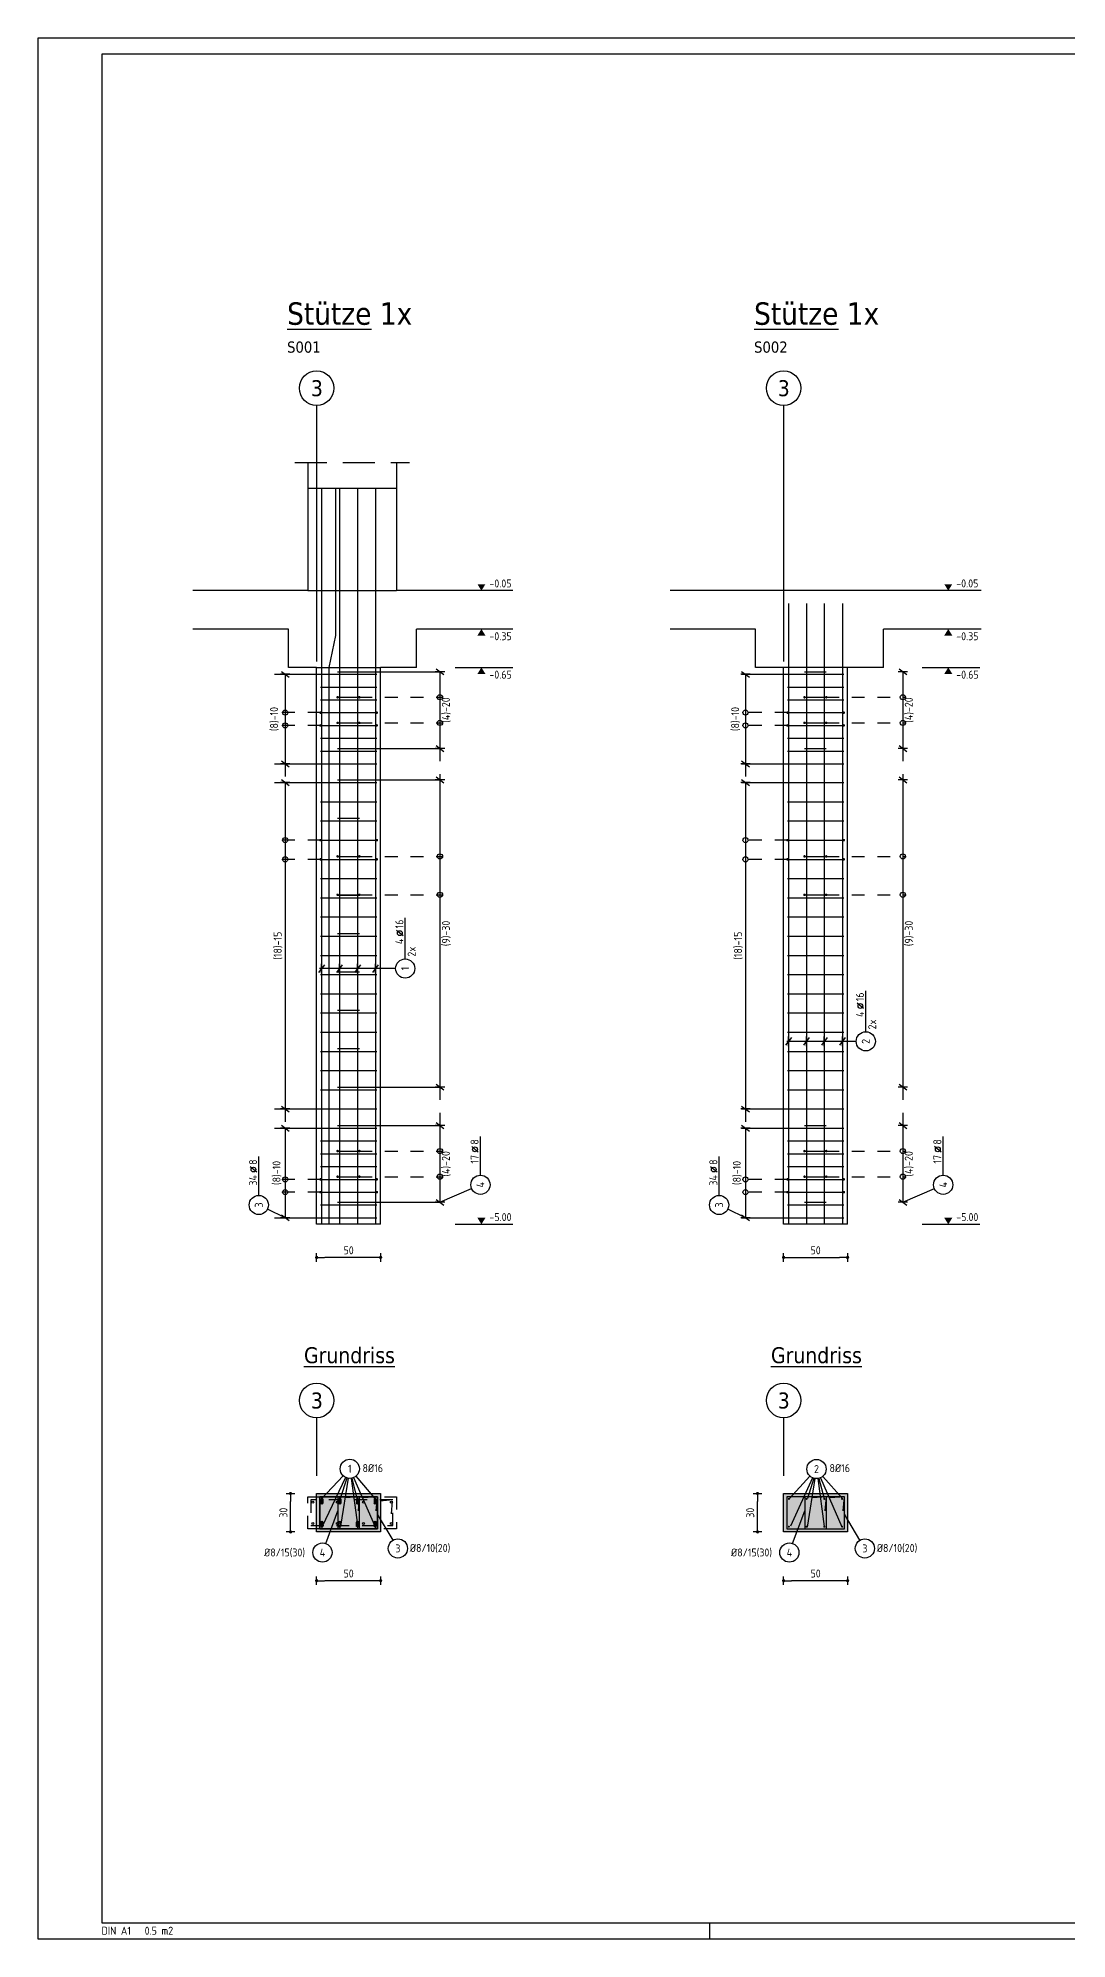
# Model space of a CAD drawing. Extents: x 0 to 25.9, y 0 to 27.3.
# Drawn here: x 0 to 8.04, y 0 to 14.85 of the extents above; entities that cross this region are included whole.
import ezdxf
from ezdxf.enums import TextEntityAlignment as Align

# ---------------------------------------------------------------- set-up
doc = ezdxf.new("R2010")
doc.units = 0
doc.header["$LTSCALE"] = 0.25
for name, pattern in [('AUSGEZOGEN', [1000.01, 1000, 0.01]), ('DASHEDX2', [1.5, 1, -0.5]), ('HIDDEN2', [0.187, 0.125, -0.062]), ('PUNKT', [0.175, 0.05, -0.125]), ('VERDECKT', [0.375, 0.25, -0.125])]:
    doc.linetypes.add(name, pattern=pattern)
for name, color, linetype in [('ACHSEN', 7, 'Continuous'), ('AFU', 7, 'Continuous'), ('BETON', 7, 'Continuous'), ('DRUEBER', 7, 'Continuous'), ('grau_mittel', 7, 'Continuous'), ('HILFE', 7, 'Continuous'), ('koten', 7, 'Continuous'), ('MASSE', 7, 'Continuous'), ('RAHMEN', 7, 'Continuous'), ('RND', 7, 'Continuous'), ('RND-1', 7, 'Continuous'), ('RND_BILD', 7, 'Continuous'), ('SFP_Achsen', 7, 'Continuous'), ('TEXT', 7, 'Continuous')]:
    doc.layers.add(name, color=color, linetype=linetype)
doc.layers.add('NOPLOT', color=7, linetype='Continuous', plot=False)
doc.styles.add('helv', font='tahoma.ttf')
doc.styles.add('txt', font='isocp.shx')
doc.linetypes.add('AFU_50M', pattern='A,0.45,["/",Standard,S=0.2,R=0,X=-0.01,Y=-0.1],0.07,["/",Standard,S=0.2,R=0,X=-0.01,Y=-0.1],0.45', length=0.97)
doc.dimstyles.new('DOT_I', dxfattribs={"dimscale": 0.25, "dimtxt": 0.25, "dimasz": 0.25, "dimexe": 0.1, "dimexo": 0.3, "dimgap": 0.1, "dimtad": 1, "dimdec": 3, "dimzin": 3, "dimtxsty": 'txt', "dimblk": 'DOT', "dimblk1": 'DOT', "dimblk2": 'DOT', "dimsah": 1, "dimcen": 0.1, "dimse1": 1, "dimse2": 1, "dimazin": 0, "dimtfac": 1, "dimtdec": 4, "dimtix": 1, "dimtmove": 2, "dimatfit": 3, "dimfxl": 0, "dimtvp": 1, "dimtolj": 1, "dimtzin": 0, "dimarcsym": 0})

# ---------------------------------------------------------------- blocks, each defined once
blk = doc.blocks.new('OKRD_O')
at = {"layer": 'koten', "color": 7, "linetype": 'Continuous'}
blk.add_solid([(-0.125, 0.202), (0.125, 0.202), (0, 0)], dxfattribs=at)
at = {"layer": 'koten', "style": 'txt'}
blk.add_attdef('OKRD', (0.25, 0.1), '', height=0.25, dxfattribs=at)
blk = doc.blocks.new('okrd_u')
at = {"layer": 'koten', "color": 7, "linetype": 'Continuous'}
blk.add_solid([(-0.125, -0.202), (0.125, -0.202), (0, 0)], dxfattribs=at)
at = {"layer": 'koten', "style": 'txt'}
blk.add_attdef('OKRD', (0.25, -0.35), '', height=0.25, dxfattribs=at)
blk = doc.blocks.new('RND_LEI')
at = {"layer": 'RND', "color": 7, "linetype": 'Continuous'}
blk.add_line((1.022, 0.066), (1.19, 0.27), dxfattribs=at)
for centre, radius in [((0, 0), 0.3), ((1.106, 0.168), 0.075)]:
    blk.add_circle(centre, radius, dxfattribs=at)
at = {"layer": 'RND', "color": 7, "linetype": 'Continuous', "style": 'txt'}
blk.add_attdef('POSL', text='', height=0.25, dxfattribs=at).set_placement((0, 0), align=Align.MIDDLE)
blk.add_attdef('ANZ', text='', height=0.25, dxfattribs=at).set_placement((0.931, 0.057), align=Align.RIGHT)
for tag, p in [('DUM', (1.253, 0.057)), ('ABSTD', (1.674, 0.057)), ('POSTXT', (0.374, -0.327))]:
    blk.add_attdef(tag, p, '', height=0.25, dxfattribs=at)
blk = doc.blocks.new('LEI_GRE')
at = {"layer": 'RND', "color": 7, "linetype": 'Continuous'}
for p, q in [((-0.09, -0.12), (0.09, 0.12)), ((0, 0.15), (0, -0.15))]:
    blk.add_line(p, q, dxfattribs=at)
blk = doc.blocks.new('DOT')
at = {"layer": 'MASSE', "color": 7, "linetype": 'Continuous'}
for p, q in [((0, 0), (-1, 0)), ((0, 0.54), (0, -0.54))]:
    blk.add_line(p, q, dxfattribs=at)
at = {"layer": 'MASSE', "color": 7, "linetype": 'Continuous', "const_width": 0.2}
blk.add_lwpolyline([(-0.1, 0, 1), (0.1, 0, 1)], format="xyb", close=True, dxfattribs=at)
blk = doc.blocks.new('*D14')
at = {"layer": 'Defpoints', "color": 0, "linetype": 'AUSGEZOGEN', "transparency": 16777216}
for p in [(2.178, 5.324), (2.178, 5.324), (2.678, 5.324)]:
    blk.add_point(p, dxfattribs=at)
at = {"layer": 'MASSE', "color": 0, "linetype": 'AUSGEZOGEN', "lineweight": -2, "transparency": 16777216}
blk.add_line((2.616, 5.324), (2.241, 5.324), dxfattribs=at)
at = {"layer": 'MASSE', "color": 0, "linetype": 'AUSGEZOGEN', "lineweight": -2, "transparency": 16777216, "xscale": 0.0625, "yscale": 0.0625, "zscale": 0.0625, "rotation": 180}
blk.add_blockref('DOT', (2.178, 5.324), dxfattribs=at)
at = {"layer": 'MASSE', "color": 0, "linetype": 'AUSGEZOGEN', "lineweight": -2, "transparency": 16777216, "xscale": 0.0625, "yscale": 0.0625, "zscale": 0.0625}
blk.add_blockref('DOT', (2.678, 5.324), dxfattribs=at)
at = {"layer": 'MASSE', "color": 0, "linetype": 'AUSGEZOGEN', "transparency": 16777216, "insert": (2.428, 5.38), "char_height": 0.0625, "attachment_point": 5, "style": 'txt'}
blk.add_mtext('\\A1;50', dxfattribs=at)
blk = doc.blocks.new('*D15')
at = {"layer": 'Defpoints', "color": 0, "linetype": 'AUSGEZOGEN', "transparency": 16777216}
for p in [(5.828, 5.324), (6.328, 5.324), (6.328, 5.324)]:
    blk.add_point(p, dxfattribs=at)
at = {"layer": 'MASSE', "color": 0, "linetype": 'AUSGEZOGEN', "lineweight": -2, "transparency": 16777216}
blk.add_line((5.89, 5.324), (6.265, 5.324), dxfattribs=at)
at = {"layer": 'MASSE', "color": 0, "linetype": 'AUSGEZOGEN', "lineweight": -2, "transparency": 16777216, "xscale": 0.0625, "yscale": 0.0625, "zscale": 0.0625, "rotation": 180}
blk.add_blockref('DOT', (5.828, 5.324), dxfattribs=at)
at = {"layer": 'MASSE', "color": 0, "linetype": 'AUSGEZOGEN', "lineweight": -2, "transparency": 16777216, "xscale": 0.0625, "yscale": 0.0625, "zscale": 0.0625}
blk.add_blockref('DOT', (6.328, 5.324), dxfattribs=at)
at = {"layer": 'MASSE', "color": 0, "linetype": 'AUSGEZOGEN', "transparency": 16777216, "insert": (6.078, 5.38), "char_height": 0.0625, "attachment_point": 5, "style": 'txt'}
blk.add_mtext('\\A1;50', dxfattribs=at)
blk = doc.blocks.new('RND_HIN')
at = {"layer": 'RND', "color": 7, "linetype": 'Continuous'}
blk.add_circle((0, 0), 0.3, dxfattribs=at)
at = {"layer": 'RND', "color": 7, "linetype": 'Continuous', "style": 'txt'}
blk.add_attdef('POSI', text='', height=0.25, dxfattribs=at).set_placement((0, 0), align=Align.MIDDLE)
blk = doc.blocks.new('*D17')
at = {"layer": 'Defpoints', "color": 0, "linetype": 'AUSGEZOGEN', "transparency": 16777216}
for p in [(2.178, 2.799), (2.178, 2.799), (2.678, 2.799)]:
    blk.add_point(p, dxfattribs=at)
at = {"layer": 'MASSE', "color": 0, "linetype": 'AUSGEZOGEN', "lineweight": -2, "transparency": 16777216}
blk.add_line((2.616, 2.799), (2.241, 2.799), dxfattribs=at)
at = {"layer": 'MASSE', "color": 0, "linetype": 'AUSGEZOGEN', "lineweight": -2, "transparency": 16777216, "xscale": 0.0625, "yscale": 0.0625, "zscale": 0.0625, "rotation": 180}
blk.add_blockref('DOT', (2.178, 2.799), dxfattribs=at)
at = {"layer": 'MASSE', "color": 0, "linetype": 'AUSGEZOGEN', "lineweight": -2, "transparency": 16777216, "xscale": 0.0625, "yscale": 0.0625, "zscale": 0.0625}
blk.add_blockref('DOT', (2.678, 2.799), dxfattribs=at)
at = {"layer": 'MASSE', "color": 0, "linetype": 'AUSGEZOGEN', "transparency": 16777216, "insert": (2.428, 2.855), "char_height": 0.0625, "attachment_point": 5, "style": 'txt'}
blk.add_mtext('\\A1;50', dxfattribs=at)
blk = doc.blocks.new('*D18')
at = {"layer": 'Defpoints', "color": 0, "linetype": 'AUSGEZOGEN', "transparency": 16777216}
for p in [(1.974, 3.48), (1.974, 3.48), (1.974, 3.18)]:
    blk.add_point(p, dxfattribs=at)
at = {"layer": 'MASSE', "color": 0, "linetype": 'AUSGEZOGEN', "lineweight": -2, "transparency": 16777216}
blk.add_line((1.974, 3.242), (1.974, 3.417), dxfattribs=at)
at = {"layer": 'MASSE', "color": 0, "linetype": 'AUSGEZOGEN', "lineweight": -2, "transparency": 16777216, "xscale": 0.0625, "yscale": 0.0625, "zscale": 0.0625}
for p, rotation in [((1.974, 3.48), 90), ((1.974, 3.18), 270)]:
    blk.add_blockref('DOT', p, dxfattribs=dict(at, rotation=rotation))
at = {"layer": 'MASSE', "color": 0, "linetype": 'AUSGEZOGEN', "transparency": 16777216, "insert": (1.918, 3.33), "char_height": 0.0625, "attachment_point": 5, "rotation": 90, "style": 'txt'}
blk.add_mtext('\\A1;30', dxfattribs=at)
blk = doc.blocks.new('*D19')
at = {"layer": 'Defpoints', "color": 0, "linetype": 'AUSGEZOGEN', "transparency": 16777216}
for p in [(5.828, 2.799), (5.828, 2.799), (6.328, 2.799)]:
    blk.add_point(p, dxfattribs=at)
at = {"layer": 'MASSE', "color": 0, "linetype": 'AUSGEZOGEN', "lineweight": -2, "transparency": 16777216}
blk.add_line((6.265, 2.799), (5.89, 2.799), dxfattribs=at)
at = {"layer": 'MASSE', "color": 0, "linetype": 'AUSGEZOGEN', "lineweight": -2, "transparency": 16777216, "xscale": 0.0625, "yscale": 0.0625, "zscale": 0.0625, "rotation": 180}
blk.add_blockref('DOT', (5.828, 2.799), dxfattribs=at)
at = {"layer": 'MASSE', "color": 0, "linetype": 'AUSGEZOGEN', "lineweight": -2, "transparency": 16777216, "xscale": 0.0625, "yscale": 0.0625, "zscale": 0.0625}
blk.add_blockref('DOT', (6.328, 2.799), dxfattribs=at)
at = {"layer": 'MASSE', "color": 0, "linetype": 'AUSGEZOGEN', "transparency": 16777216, "insert": (6.078, 2.855), "char_height": 0.0625, "attachment_point": 5, "style": 'txt'}
blk.add_mtext('\\A1;50', dxfattribs=at)
blk = doc.blocks.new('*D20')
at = {"layer": 'Defpoints', "color": 0, "linetype": 'AUSGEZOGEN', "transparency": 16777216}
for p in [(5.624, 3.48), (5.624, 3.48), (5.624, 3.18)]:
    blk.add_point(p, dxfattribs=at)
at = {"layer": 'MASSE', "color": 0, "linetype": 'AUSGEZOGEN', "lineweight": -2, "transparency": 16777216}
blk.add_line((5.624, 3.242), (5.624, 3.417), dxfattribs=at)
at = {"layer": 'MASSE', "color": 0, "linetype": 'AUSGEZOGEN', "lineweight": -2, "transparency": 16777216, "xscale": 0.0625, "yscale": 0.0625, "zscale": 0.0625}
for p, rotation in [((5.624, 3.48), 90), ((5.624, 3.18), 270)]:
    blk.add_blockref('DOT', p, dxfattribs=dict(at, rotation=rotation))
at = {"layer": 'MASSE', "color": 0, "linetype": 'AUSGEZOGEN', "transparency": 16777216, "insert": (5.567, 3.33), "char_height": 0.0625, "attachment_point": 5, "rotation": 90, "style": 'txt'}
blk.add_mtext('\\A1;30', dxfattribs=at)
blk = doc.blocks.new('DINA1')
at = {"layer": 'RAHMEN'}
for p, q in [((0, 59.4), (0, 0)), ((84.1, 59.4), (0, 59.4)), ((0, 0), (84.1, 0))]:
    blk.add_line(p, q, dxfattribs=at)
at = {"layer": 'RAHMEN', "color": 5}
for p, q in [((2, 58.9), (2, 0.5)), ((83.6, 58.9), (2, 58.9)), ((2, 0.5), (83.6, 0.5))]:
    blk.add_line(p, q, dxfattribs=at)
at = {"layer": 'RAHMEN', "color": 7}
blk.add_line((21, 0), (21, 0.5), dxfattribs=at)
at = {"layer": 'RAHMEN', "color": 7, "style": 'txt'}
blk.add_text('DIN A1   0.5 m2', height=0.25, dxfattribs=at).set_placement((1.989, 0.133))

msp = doc.modelspace()

# ---------------------------------------------------------------- hatches: boundary and pattern name
at = {"layer": 'grau_mittel'}
for points in [[(2.178, 3.48), (2.178, 3.18), (2.678, 3.18), (2.678, 3.48)], [(5.828, 3.48), (5.828, 3.18), (6.328, 3.18), (6.328, 3.48)]]:
    msp.add_hatch(color=61, dxfattribs=at).paths.add_polyline_path(points)

# ---------------------------------------------------------------- linework, layer by layer
at = {"layer": 'ACHSEN', "color": 140, "linetype": 'AUSGEZOGEN'}
for p, q in [((2.178, 11.98), (2.178, 9.98)), ((5.828, 11.98), (5.828, 9.98)), ((2.178, 4.071), (2.178, 3.619)), ((5.828, 4.071), (5.828, 3.619))]:
    msp.add_line(p, q, dxfattribs=at)
at = {"layer": 'AFU', "color": 8, "linetype": 'AFU_50M'}
for p, q in [((2.108, 10.533), (2.803, 10.533)), ((2.178, 9.933), (2.678, 9.933)), ((6.328, 9.933), (5.828, 9.933)), ((2.678, 5.583), (2.178, 5.583)), ((6.328, 5.583), (5.828, 5.583))]:
    msp.add_line(p, q, dxfattribs=at)
at = {"layer": 'BETON', "color": 6, "linetype": 'AUSGEZOGEN'}
for p, q in [((2.108, 11.533), (2.108, 10.533)), ((2.803, 11.533), (2.803, 10.533)), ((2.108, 10.533), (1.21, 10.533)), ((3.712, 10.533), (2.803, 10.533)), ((7.372, 10.533), (4.942, 10.533)), ((1.958, 10.233), (1.21, 10.233)), ((1.958, 9.933), (1.958, 10.233)), ((3.712, 10.233), (2.958, 10.233)), ((2.958, 9.933), (2.958, 10.233)), ((5.608, 10.233), (4.942, 10.233)), ((5.608, 9.933), (5.608, 10.233)), ((7.372, 10.233), (6.608, 10.233)), ((6.608, 9.933), (6.608, 10.233)), ((2.178, 9.933), (1.958, 9.933)), ((2.178, 5.583), (2.178, 9.933)), ((2.958, 9.933), (2.678, 9.933)), ((2.678, 5.583), (2.678, 9.933)), ((5.828, 9.933), (5.608, 9.933)), ((5.828, 5.583), (5.828, 9.933)), ((6.608, 9.933), (6.328, 9.933)), ((6.328, 5.583), (6.328, 9.933))]:
    msp.add_line(p, q, dxfattribs=at)
at = {"layer": 'BETON', "color": 6, "linetype": 'AUSGEZOGEN', "lineweight": -2}
for points in [[(2.678, 3.48), (2.678, 3.18), (2.178, 3.18), (2.178, 3.48)], [(6.328, 3.48), (6.328, 3.18), (5.828, 3.18), (5.828, 3.48)]]:
    msp.add_lwpolyline(points, close=True, dxfattribs=at)
at = {"layer": 'DRUEBER', "color": 7, "linetype": 'PUNKT', "lineweight": -2}
msp.add_lwpolyline([(2.803, 3.455), (2.803, 3.205), (2.108, 3.205), (2.108, 3.455)], close=True, dxfattribs=at)
at = {"layer": 'HILFE', "color": 102, "linetype": 'DASHEDX2'}
msp.add_line((2.008, 11.533), (2.903, 11.533), dxfattribs=at)
at = {"layer": 'HILFE', "color": 102, "linetype": 'AUSGEZOGEN'}
for p, q in [((3.261, 9.933), (3.712, 9.933)), ((6.91, 9.933), (7.361, 9.933)), ((3.261, 5.583), (3.712, 5.583)), ((6.91, 5.583), (7.361, 5.583))]:
    msp.add_line(p, q, dxfattribs=at)
at = {"layer": 'NOPLOT', "color": 191, "linetype": 'Continuous'}
msp.add_line((2.108, 11.333), (2.803, 11.333), dxfattribs=at)
at = {"layer": 'NOPLOT', "color": 191, "linetype": 'AUSGEZOGEN'}
for p, q in [((1.848, 9.88), (2.648, 9.88)), ((5.498, 9.88), (6.298, 9.88)), ((2.208, 9.78), (2.648, 9.78)), ((2.208, 9.68), (2.648, 9.68)), ((5.858, 9.78), (6.298, 9.78)), ((5.858, 9.68), (6.298, 9.68)), ((2.208, 9.58), (2.648, 9.58)), ((5.858, 9.58), (6.298, 9.58)), ((2.208, 9.48), (2.648, 9.48)), ((2.208, 9.38), (2.648, 9.38)), ((5.858, 9.48), (6.298, 9.48)), ((5.858, 9.38), (6.298, 9.38)), ((2.208, 9.28), (2.648, 9.28)), ((5.858, 9.28), (6.298, 9.28)), ((1.848, 9.18), (2.648, 9.18)), ((5.498, 9.18), (6.298, 9.18)), ((1.848, 9.034), (2.648, 9.034)), ((5.498, 9.034), (6.298, 9.034)), ((2.208, 8.884), (2.648, 8.884)), ((5.858, 8.884), (6.298, 8.884)), ((2.208, 8.734), (2.648, 8.734)), ((5.858, 8.734), (6.298, 8.734)), ((2.208, 8.584), (2.648, 8.584)), ((5.858, 8.584), (6.298, 8.584)), ((2.208, 8.434), (2.648, 8.434)), ((5.858, 8.434), (6.298, 8.434)), ((2.208, 8.284), (2.648, 8.284)), ((5.858, 8.284), (6.298, 8.284)), ((2.208, 8.134), (2.648, 8.134)), ((5.858, 8.134), (6.298, 8.134)), ((2.208, 7.984), (2.648, 7.984)), ((5.858, 7.984), (6.298, 7.984)), ((2.208, 7.834), (2.648, 7.834)), ((5.858, 7.834), (6.298, 7.834)), ((2.208, 7.684), (2.648, 7.684)), ((5.858, 7.684), (6.298, 7.684)), ((2.208, 7.534), (2.648, 7.534)), ((5.858, 7.534), (6.298, 7.534)), ((2.208, 7.384), (2.648, 7.384)), ((5.858, 7.384), (6.298, 7.384)), ((2.208, 7.234), (2.648, 7.234)), ((5.858, 7.234), (6.298, 7.234)), ((2.208, 7.084), (2.648, 7.084)), ((5.858, 7.084), (6.298, 7.084)), ((2.208, 6.934), (2.648, 6.934)), ((5.858, 6.934), (6.298, 6.934)), ((2.208, 6.784), (2.648, 6.784)), ((5.858, 6.784), (6.298, 6.784)), ((2.208, 6.634), (2.648, 6.634)), ((5.858, 6.634), (6.298, 6.634)), ((1.848, 6.484), (2.648, 6.484)), ((5.498, 6.484), (6.298, 6.484)), ((1.848, 6.334), (2.648, 6.334)), ((5.498, 6.334), (6.298, 6.334)), ((2.208, 6.234), (2.648, 6.234)), ((2.208, 6.134), (2.648, 6.134)), ((5.858, 6.234), (6.298, 6.234)), ((5.858, 6.134), (6.298, 6.134)), ((2.208, 6.034), (2.648, 6.034)), ((5.858, 6.034), (6.298, 6.034)), ((2.208, 5.934), (2.648, 5.934)), ((2.208, 5.834), (2.648, 5.834)), ((5.858, 5.934), (6.298, 5.934)), ((5.858, 5.834), (6.298, 5.834)), ((2.208, 5.734), (2.648, 5.734)), ((5.858, 5.734), (6.298, 5.734)), ((1.848, 5.634), (2.648, 5.634)), ((5.498, 5.634), (6.298, 5.634)), ((2.219, 3.396), (2.219, 3.446)), ((2.358, 3.396), (2.358, 3.446)), ((2.497, 3.396), (2.497, 3.446)), ((2.635, 3.396), (2.635, 3.446)), ((2.219, 3.263), (2.219, 3.213)), ((2.358, 3.263), (2.358, 3.213)), ((2.497, 3.263), (2.497, 3.213)), ((2.635, 3.263), (2.635, 3.213))]:
    msp.add_line(p, q, dxfattribs=at)
at = {"layer": 'NOPLOT', "color": 191, "linetype": 'Continuous'}
for points in [[(2.277, 5.583), (2.277, 9.933), (2.327, 10.183), (2.327, 11.333)], [(2.342, 9.9), (3.142, 9.9)], [(5.991, 9.9), (6.161, 9.9)], [(2.342, 9.3), (3.142, 9.3)], [(5.991, 9.3), (6.161, 9.3)], [(2.342, 9.055), (3.142, 9.055)], [(2.342, 8.755), (2.512, 8.755)], [(2.342, 8.455), (2.512, 8.455)], [(2.342, 8.155), (2.512, 8.155)], [(2.342, 7.855), (2.512, 7.855)], [(2.342, 7.555), (2.512, 7.555)], [(2.342, 7.255), (2.512, 7.255)], [(2.342, 6.955), (2.512, 6.955)], [(2.342, 6.655), (3.142, 6.655)], [(2.342, 6.355), (3.142, 6.355)], [(5.991, 6.355), (6.161, 6.355)], [(2.342, 5.755), (3.142, 5.755)], [(5.991, 5.755), (6.161, 5.755)]]:
    msp.add_lwpolyline(points, dxfattribs=at)
at = {"layer": 'NOPLOT', "color": 191, "linetype": 'Continuous', "lineweight": -2}
msp.add_lwpolyline([(2.653, 3.455), (2.653, 3.205), (2.203, 3.205), (2.203, 3.455)], close=True, dxfattribs=at)
at = {"layer": 'RND', "color": 7, "linetype": 'AUSGEZOGEN'}
for p, q in [((1.932, 9.88), (1.932, 9.18)), ((3.142, 9.9), (3.142, 9.3)), ((5.53, 9.88), (5.53, 9.18)), ((6.76, 9.9), (6.76, 9.3)), ((1.932, 9.034), (1.932, 6.484)), ((3.142, 9.055), (3.142, 6.655)), ((5.53, 9.034), (5.53, 6.484)), ((6.76, 9.055), (6.76, 6.655)), ((2.87, 7.656), (2.87, 7.976)), ((6.47, 7.087), (6.47, 7.407)), ((1.932, 6.334), (1.932, 5.634)), ((3.142, 6.355), (3.142, 5.755)), ((3.458, 5.967), (3.458, 6.27)), ((5.53, 6.334), (5.53, 5.634)), ((6.76, 6.355), (6.76, 5.755)), ((7.075, 5.967), (7.075, 6.27)), ((1.726, 5.809), (1.726, 6.112)), ((5.324, 5.809), (5.324, 6.112)), ((3.142, 5.755), (3.389, 5.862)), ((6.76, 5.755), (7.007, 5.862)), ((1.932, 5.634), (1.794, 5.701)), ((5.53, 5.634), (5.392, 5.701)), ((2.211, 3.438), (2.211, 3.404)), ((2.227, 3.438), (2.227, 3.404)), ((2.35, 3.438), (2.35, 3.404)), ((2.366, 3.438), (2.366, 3.404)), ((2.489, 3.438), (2.489, 3.404)), ((2.505, 3.438), (2.505, 3.404)), ((2.627, 3.438), (2.627, 3.404)), ((2.643, 3.438), (2.643, 3.404)), ((2.211, 3.221), (2.211, 3.255)), ((2.227, 3.221), (2.227, 3.255)), ((2.35, 3.221), (2.35, 3.255)), ((2.366, 3.221), (2.366, 3.255)), ((2.489, 3.221), (2.489, 3.255)), ((2.505, 3.221), (2.505, 3.255)), ((2.627, 3.221), (2.627, 3.255)), ((2.643, 3.221), (2.643, 3.255))]:
    msp.add_line(p, q, dxfattribs=at)
at = {"layer": 'RND', "color": 102, "linetype": 'VERDECKT'}
for p, q in [((2.512, 9.7), (3.167, 9.7)), ((6.161, 9.7), (6.785, 9.7)), ((2.208, 9.58), (1.907, 9.58)), ((5.858, 9.58), (5.505, 9.58)), ((2.208, 9.48), (1.907, 9.48)), ((2.512, 9.5), (3.167, 9.5)), ((5.858, 9.48), (5.505, 9.48)), ((6.161, 9.5), (6.785, 9.5)), ((2.208, 8.584), (1.907, 8.584)), ((5.858, 8.584), (5.505, 8.584)), ((2.208, 8.434), (1.907, 8.434)), ((2.512, 8.457), (3.167, 8.457)), ((5.858, 8.434), (5.505, 8.434)), ((6.161, 8.457), (6.785, 8.457)), ((2.512, 8.157), (3.167, 8.157)), ((6.161, 8.157), (6.785, 8.157)), ((2.512, 6.155), (3.167, 6.155)), ((6.161, 6.155), (6.785, 6.155)), ((2.512, 5.955), (3.167, 5.955)), ((6.161, 5.955), (6.785, 5.955)), ((2.208, 5.934), (1.907, 5.934)), ((2.208, 5.834), (1.907, 5.834)), ((5.858, 5.934), (5.505, 5.934)), ((5.858, 5.834), (5.505, 5.834))]:
    msp.add_line(p, q, dxfattribs=at)
at = {"layer": 'RND', "color": 7, "linetype": 'VERDECKT'}
for p, q in [((3.142, 9.3), (3.142, 9.055)), ((6.76, 9.3), (6.76, 9.055)), ((1.932, 9.18), (1.932, 9.034)), ((5.53, 9.18), (5.53, 9.034)), ((3.142, 6.655), (3.142, 6.355)), ((6.76, 6.655), (6.76, 6.355)), ((1.932, 6.484), (1.932, 6.334)), ((5.53, 6.484), (5.53, 6.334))]:
    msp.add_line(p, q, dxfattribs=at)
at = {"layer": 'RND', "color": 102, "linetype": 'AUSGEZOGEN'}
for p, q in [((2.795, 7.581), (2.199, 7.581)), ((6.395, 7.012), (5.854, 7.012)), ((2.386, 3.618), (2.217, 3.438)), ((2.404, 3.605), (2.22, 3.223)), ((2.414, 3.601), (2.361, 3.441)), ((2.425, 3.599), (2.364, 3.225)), ((2.447, 3.598), (2.499, 3.216)), ((2.454, 3.6), (2.492, 3.441)), ((2.467, 3.604), (2.637, 3.214)), ((2.485, 3.615), (2.634, 3.44)), ((6.034, 3.615), (5.875, 3.44)), ((6.054, 3.602), (5.882, 3.225)), ((6.073, 3.597), (6.011, 3.218)), ((6.063, 3.599), (6.014, 3.44)), ((6.095, 3.596), (6.144, 3.223)), ((6.104, 3.598), (6.146, 3.442)), ((6.115, 3.602), (6.282, 3.22)), ((6.135, 3.614), (6.289, 3.44)), ((2.249, 3.09), (2.343, 3.345)), ((2.775, 3.115), (2.653, 3.318)), ((5.898, 3.09), (5.993, 3.345)), ((6.424, 3.115), (6.303, 3.318))]:
    msp.add_line(p, q, dxfattribs=at)
at = {"layer": 'RND', "color": 1, "linetype": 'AUSGEZOGEN'}
for points in [[(2.216, 11.333), (2.216, 5.583)], [(2.356, 11.333), (2.356, 5.583)], [(2.497, 11.333), (2.497, 5.583)], [(2.637, 11.333), (2.637, 5.583)], [(5.866, 10.433), (5.866, 5.583)], [(6.006, 10.433), (6.006, 5.583)], [(6.146, 10.433), (6.146, 5.583)], [(6.287, 10.433), (6.287, 5.583)], [(2.342, 9.7), (2.512, 9.7)], [(5.991, 9.7), (6.161, 9.7)], [(2.208, 9.58), (2.648, 9.58)], [(5.858, 9.58), (6.298, 9.58)], [(2.208, 9.48), (2.648, 9.48)], [(2.342, 9.5), (2.512, 9.5)], [(5.858, 9.48), (6.298, 9.48)], [(5.991, 9.5), (6.161, 9.5)], [(2.208, 8.584), (2.648, 8.584)], [(5.858, 8.584), (6.298, 8.584)], [(2.208, 8.434), (2.648, 8.434)], [(2.342, 8.457), (2.512, 8.457)], [(5.858, 8.434), (6.298, 8.434)], [(5.991, 8.457), (6.161, 8.457)], [(2.342, 8.157), (2.512, 8.157)], [(5.991, 8.157), (6.161, 8.157)], [(2.342, 6.155), (2.512, 6.155)], [(5.991, 6.155), (6.161, 6.155)], [(2.342, 5.955), (2.512, 5.955)], [(5.991, 5.955), (6.161, 5.955)], [(2.208, 5.934), (2.648, 5.934)], [(2.208, 5.834), (2.648, 5.834)], [(5.858, 5.934), (6.298, 5.934)], [(5.858, 5.834), (6.298, 5.834)]]:
    msp.add_lwpolyline(points, dxfattribs=at)
at = {"layer": 'RND', "color": 7, "linetype": 'AUSGEZOGEN'}
for points, const_width in [([(2.337, 9.7, 1), (2.347, 9.7, 1)], 0.01), ([(2.507, 9.7, 1), (2.517, 9.7, 1)], 0.01), ([(5.986, 9.7, 1), (5.996, 9.7, 1)], 0.01), ([(6.156, 9.7, 1), (6.166, 9.7, 1)], 0.01), ([(2.203, 9.58, 1), (2.213, 9.58, 1)], 0.01), ([(2.337, 9.5, 1), (2.347, 9.5, 1)], 0.01), ([(2.507, 9.5, 1), (2.517, 9.5, 1)], 0.01), ([(2.643, 9.58, 1), (2.653, 9.58, 1)], 0.01), ([(5.853, 9.58, 1), (5.863, 9.58, 1)], 0.01), ([(5.986, 9.5, 1), (5.996, 9.5, 1)], 0.01), ([(6.156, 9.5, 1), (6.166, 9.5, 1)], 0.01), ([(6.293, 9.58, 1), (6.303, 9.58, 1)], 0.01), ([(2.203, 9.48, 1), (2.213, 9.48, 1)], 0.01), ([(2.643, 9.48, 1), (2.653, 9.48, 1)], 0.01), ([(5.853, 9.48, 1), (5.863, 9.48, 1)], 0.01), ([(6.293, 9.48, 1), (6.303, 9.48, 1)], 0.01), ([(2.203, 8.584, 1), (2.213, 8.584, 1)], 0.01), ([(2.337, 8.457, 1), (2.347, 8.457, 1)], 0.01), ([(2.507, 8.457, 1), (2.517, 8.457, 1)], 0.01), ([(2.643, 8.584, 1), (2.653, 8.584, 1)], 0.01), ([(5.853, 8.584, 1), (5.863, 8.584, 1)], 0.01), ([(5.986, 8.457, 1), (5.996, 8.457, 1)], 0.01), ([(6.156, 8.457, 1), (6.166, 8.457, 1)], 0.01), ([(6.293, 8.584, 1), (6.303, 8.584, 1)], 0.01), ([(2.203, 8.434, 1), (2.213, 8.434, 1)], 0.01), ([(2.643, 8.434, 1), (2.653, 8.434, 1)], 0.01), ([(5.853, 8.434, 1), (5.863, 8.434, 1)], 0.01), ([(6.293, 8.434, 1), (6.303, 8.434, 1)], 0.01), ([(2.337, 8.157, 1), (2.347, 8.157, 1)], 0.01), ([(2.507, 8.157, 1), (2.517, 8.157, 1)], 0.01), ([(5.986, 8.157, 1), (5.996, 8.157, 1)], 0.01), ([(6.156, 8.157, 1), (6.166, 8.157, 1)], 0.01), ([(2.337, 6.155, 1), (2.347, 6.155, 1)], 0.01), ([(2.507, 6.155, 1), (2.517, 6.155, 1)], 0.01), ([(5.986, 6.155, 1), (5.996, 6.155, 1)], 0.01), ([(6.156, 6.155, 1), (6.166, 6.155, 1)], 0.01), ([(2.203, 5.934, 1), (2.213, 5.934, 1)], 0.01), ([(2.337, 5.955, 1), (2.347, 5.955, 1)], 0.01), ([(2.507, 5.955, 1), (2.517, 5.955, 1)], 0.01), ([(2.643, 5.934, 1), (2.653, 5.934, 1)], 0.01), ([(5.853, 5.934, 1), (5.863, 5.934, 1)], 0.01), ([(5.986, 5.955, 1), (5.996, 5.955, 1)], 0.01), ([(6.156, 5.955, 1), (6.166, 5.955, 1)], 0.01), ([(6.293, 5.934, 1), (6.303, 5.934, 1)], 0.01), ([(2.203, 5.834, 1), (2.213, 5.834, 1)], 0.01), ([(2.643, 5.834, 1), (2.653, 5.834, 1)], 0.01), ([(5.853, 5.834, 1), (5.863, 5.834, 1)], 0.01), ([(6.293, 5.834, 1), (6.303, 5.834, 1)], 0.01), ([(2.215, 3.438, 1), (2.223, 3.438, 1)], 0.008), ([(2.354, 3.438, 1), (2.362, 3.438, 1)], 0.008), ([(2.493, 3.438, 1), (2.501, 3.438, 1)], 0.008), ([(2.631, 3.438, 1), (2.639, 3.438, 1)], 0.008), ([(5.865, 3.438, 1), (5.873, 3.438, 1)], 0.008), ([(6.004, 3.438, 1), (6.012, 3.438, 1)], 0.008), ([(6.142, 3.438, 1), (6.15, 3.438, 1)], 0.008), ([(6.281, 3.438, 1), (6.289, 3.438, 1)], 0.008), ([(2.215, 3.221, -1), (2.223, 3.221, -1)], 0.008), ([(2.354, 3.221, -1), (2.362, 3.221, -1)], 0.008), ([(2.493, 3.221, -1), (2.501, 3.221, -1)], 0.008), ([(2.631, 3.221, -1), (2.639, 3.221, -1)], 0.008), ([(5.865, 3.221, -1), (5.873, 3.221, -1)], 0.008), ([(6.004, 3.221, -1), (6.012, 3.221, -1)], 0.008), ([(6.142, 3.221, -1), (6.15, 3.221, -1)], 0.008), ([(6.281, 3.221, -1), (6.289, 3.221, -1)], 0.008)]:
    msp.add_lwpolyline(points, format="xyb", close=True, dxfattribs=dict(at, const_width=const_width))
for centre, radius in [((3.142, 9.7), 0.02), ((6.76, 9.7), 0.02), ((1.932, 9.58), 0.02), ((3.142, 9.5), 0.02), ((5.53, 9.58), 0.02), ((6.76, 9.5), 0.02), ((1.932, 9.48), 0.02), ((5.53, 9.48), 0.02), ((1.932, 8.584), 0.02), ((3.142, 8.457), 0.02), ((5.53, 8.584), 0.02), ((6.76, 8.457), 0.02), ((1.932, 8.434), 0.02), ((5.53, 8.434), 0.02), ((3.142, 8.157), 0.02), ((6.76, 8.157), 0.02), ((3.142, 6.155), 0.02), ((6.76, 6.155), 0.02), ((1.932, 5.934), 0.02), ((3.142, 5.955), 0.02), ((5.53, 5.934), 0.02), ((6.76, 5.955), 0.02), ((1.932, 5.834), 0.02), ((5.53, 5.834), 0.02), ((2.149, 3.413), 0.008), ((2.34, 3.413), 0.008), ((2.544, 3.413), 0.008), ((2.762, 3.413), 0.008), ((2.219, 3.404), 0.008), ((2.358, 3.404), 0.008), ((2.497, 3.404), 0.008), ((2.635, 3.404), 0.008), ((2.149, 3.246), 0.008), ((2.219, 3.255), 0.008), ((2.34, 3.246), 0.008), ((2.358, 3.255), 0.008), ((2.497, 3.255), 0.008), ((2.544, 3.246), 0.008), ((2.635, 3.255), 0.008), ((2.762, 3.246), 0.008)]:
    msp.add_circle(centre, radius, dxfattribs=at)
at = {"layer": 'RND-1', "color": 1, "linetype": 'AUSGEZOGEN'}
for points in [[(2.644, 3.345), (2.653, 3.455), (2.203, 3.455), (2.203, 3.205), (2.653, 3.205), (2.653, 3.455), (2.544, 3.445)], [(2.504, 3.345), (2.513, 3.455), (2.343, 3.455), (2.343, 3.205), (2.513, 3.205), (2.513, 3.455), (2.404, 3.445)], [(6.293, 3.345), (6.303, 3.455), (5.853, 3.455), (5.853, 3.205), (6.303, 3.205), (6.303, 3.455), (6.193, 3.445)], [(6.153, 3.345), (6.163, 3.455), (5.993, 3.455), (5.993, 3.205), (6.163, 3.205), (6.163, 3.455), (6.053, 3.445)]]:
    msp.add_lwpolyline(points, dxfattribs=at)
at = {"layer": 'RND_BILD', "color": 7, "linetype": 'HIDDEN2'}
msp.add_lwpolyline([(2.764, 3.32), (2.773, 3.43), (2.133, 3.43), (2.133, 3.23), (2.773, 3.23), (2.773, 3.43), (2.664, 3.42)], dxfattribs=at)
at = {"layer": 'SFP_Achsen', "color": 7, "linetype": 'AUSGEZOGEN'}
for centre in [(2.178, 12.115), (5.828, 12.115), (2.178, 4.207), (5.828, 4.207)]:
    msp.add_circle(centre, 0.135, dxfattribs=at)

# ---------------------------------------------------------------- block references
at = {"layer": 'koten', "color": 7, "linetype": 'AUSGEZOGEN', "xscale": 0.25, "yscale": 0.25, "zscale": 0.25}
for name, p, values in [('OKRD_O', (3.466, 10.533), {'OKRD': '-0.05'}), ('OKRD_O', (7.115, 10.533), {'OKRD': '-0.05'}), ('okrd_u', (3.466, 10.233), {'OKRD': '-0.35'}), ('okrd_u', (7.115, 10.233), {'OKRD': '-0.35'}), ('okrd_u', (3.466, 9.933), {'OKRD': '-0.65'}), ('okrd_u', (7.115, 9.933), {'OKRD': '-0.65'}), ('OKRD_O', (3.466, 5.583), {'OKRD': '-5.00'}), ('OKRD_O', (7.115, 5.583), {'OKRD': '-5.00'})]:
    msp.add_blockref(name, p, dxfattribs=at).add_auto_attribs(values)
at = {"layer": 'RAHMEN', "color": 7, "linetype": 'AUSGEZOGEN', "xscale": 0.25, "yscale": 0.25, "zscale": 0.25}
msp.add_blockref('DINA1', (0, 0), dxfattribs=at)
at = {"layer": 'RND', "color": 7, "linetype": 'AUSGEZOGEN', "xscale": 0.25, "yscale": 0.25, "zscale": 0.25, "rotation": 270}
for p in [(1.932, 9.88), (3.142, 9.9), (5.53, 9.88), (6.76, 9.9), (3.142, 9.3), (6.76, 9.3), (1.932, 9.18), (3.142, 9.055), (5.53, 9.18), (6.76, 9.055), (1.932, 9.034), (5.53, 9.034), (3.142, 6.655), (6.76, 6.655), (1.932, 6.484), (5.53, 6.484), (1.932, 6.334), (3.142, 6.355), (5.53, 6.334), (6.76, 6.355), (1.932, 5.634), (3.142, 5.755), (5.53, 5.634), (6.76, 5.755)]:
    msp.add_blockref('LEI_GRE', p, dxfattribs=at)
at = {"layer": 'RND', "color": 7, "linetype": 'AUSGEZOGEN', "xscale": 0.25, "yscale": 0.25, "zscale": 0.25, "rotation": 90}
for p, values in [((2.87, 7.581), {'POSL': '1', 'DUM': '16', 'ANZ': '4', 'POSTXT': '2x'}), ((6.47, 7.012), {'POSL': '2', 'DUM': '16', 'ANZ': '4', 'POSTXT': '2x'}), ((3.458, 5.892), {'POSL': '4', 'DUM': '8', 'ANZ': '17'}), ((7.075, 5.892), {'POSL': '4', 'DUM': '8', 'ANZ': '17'}), ((1.726, 5.734), {'POSL': '3', 'DUM': '8', 'ANZ': '34'}), ((5.324, 5.734), {'POSL': '3', 'DUM': '8', 'ANZ': '34'})]:
    msp.add_blockref('RND_LEI', p, dxfattribs=at).add_auto_attribs(values)
at = {"layer": 'RND', "color": 102, "linetype": 'AUSGEZOGEN', "xscale": 0.25, "yscale": 0.25, "zscale": 0.25, "rotation": 180}
for p in [(2.216, 7.581), (2.356, 7.581), (2.497, 7.581), (2.637, 7.581), (5.866, 7.012), (6.006, 7.012), (6.146, 7.012), (6.287, 7.012)]:
    msp.add_blockref('LEI_GRE', p, dxfattribs=at)
at = {"layer": 'RND', "color": 7, "linetype": 'AUSGEZOGEN', "xscale": 0.25, "yscale": 0.25, "zscale": 0.25}
for p, values in [((2.437, 3.673), {'POSI': '1'}), ((6.085, 3.671), {'POSI': '2'}), ((2.813, 3.051), {'POSI': '3'}), ((6.463, 3.051), {'POSI': '3'}), ((2.223, 3.019), {'POSI': '4'}), ((5.873, 3.019), {'POSI': '4'})]:
    msp.add_blockref('RND_HIN', p, dxfattribs=at).add_auto_attribs(values)

# ---------------------------------------------------------------- texts
at = {"layer": 'RND', "color": 7, "linetype": 'AUSGEZOGEN', "style": 'txt'}
for s, p in [('(4)-20', (3.188, 9.6)), ('(4)-20', (6.806, 9.6)), ('(8)-10', (1.845, 9.53)), ('(8)-10', (5.449, 9.53)), ('(9)-30', (3.188, 7.855)), ('(9)-30', (6.806, 7.855)), ('(18)-15', (1.873, 7.759)), ('(18)-15', (5.471, 7.759)), ('(4)-20', (3.188, 6.055)), ('(4)-20', (6.806, 6.055)), ('(8)-10', (1.864, 5.984)), ('(8)-10', (5.462, 5.984))]:
    msp.add_text(s, height=0.0625, rotation=90, dxfattribs=at).set_placement(p, align=Align.MIDDLE)
at = {"layer": 'SFP_Achsen', "color": 6, "linetype": 'AUSGEZOGEN', "style": 'helv'}
for p in [(2.133, 12.052), (5.782, 12.052), (2.133, 4.144), (5.782, 4.144)]:
    msp.add_text('3', height=0.125, dxfattribs=at).set_placement(p)
at = {"layer": 'TEXT', "color": 5, "linetype": 'AUSGEZOGEN', "style": 'helv'}
for p in [(1.947, 12.61), (5.597, 12.61)]:
    msp.add_text('%%UStütze%%U 1x', height=0.175, dxfattribs=at).set_placement(p)
at = {"layer": 'TEXT', "color": 1, "linetype": 'AUSGEZOGEN', "style": 'helv'}
for s, p in [('S001', (1.947, 12.392)), ('S002', (5.597, 12.392))]:
    msp.add_text(s, height=0.0875, dxfattribs=at).set_placement(p)
at = {"layer": 'TEXT', "color": 6, "linetype": 'AUSGEZOGEN', "style": 'helv'}
for p in [(2.079, 4.498), (5.729, 4.498)]:
    msp.add_text('%%uGrundriss', height=0.125, dxfattribs=at).set_placement(p)
at = {"layer": 'TEXT', "color": 7, "linetype": 'AUSGEZOGEN', "style": 'txt'}
for s, p in [('8%%C16', (2.537, 3.647)), ('8%%C16', (6.187, 3.647)), ('%%C8/15(30)', (1.767, 2.988)), ('%%C8/10(20)', (2.906, 3.023)), ('%%C8/15(30)', (5.417, 2.988)), ('%%C8/10(20)', (6.556, 3.023))]:
    msp.add_text(s, height=0.0625, dxfattribs=at).set_placement(p)

# ---------------------------------------------------------------- dimensions: what is measured, and where the dimension line sits
at = {"layer": 'MASSE', "color": 7, "linetype": 'AUSGEZOGEN'}
for base, p1, p2, picture, middle in [((2.178, 5.324), (2.678, 5.324), (2.178, 5.324), '*D14', (2.428, 5.38)), ((6.328, 5.324), (5.828, 5.324), (6.328, 5.324), '*D15', (6.078, 5.38)), ((2.178, 2.799), (2.678, 2.799), (2.178, 2.799), '*D17', (2.428, 2.855)), ((5.828, 2.799), (6.328, 2.799), (5.828, 2.799), '*D19', (6.078, 2.855))]:
    dim = msp.add_linear_dim(base=base, p1=p1, p2=p2, dimstyle='DOT_I', override={"dimscale": 0.25, "dimdec": 0, "dimlfac": 100}, dxfattribs=at)
    dim.commit()
    dim.dimension.update_dxf_attribs({"geometry": picture, "text_midpoint": middle})
for base, p1, p2, picture, middle in [((1.974, 3.48), (1.974, 3.18), (1.974, 3.48), '*D18', (1.918, 3.33)), ((5.624, 3.48), (5.624, 3.18), (5.624, 3.48), '*D20', (5.567, 3.33))]:
    dim = msp.add_linear_dim(base=base, p1=p1, p2=p2, angle=90, dimstyle='DOT_I', override={"dimscale": 0.25, "dimdec": 0, "dimlfac": 100}, dxfattribs=at)
    dim.commit()
    dim.dimension.update_dxf_attribs({"geometry": picture, "text_midpoint": middle})

doc.saveas('drawing.dxf')
